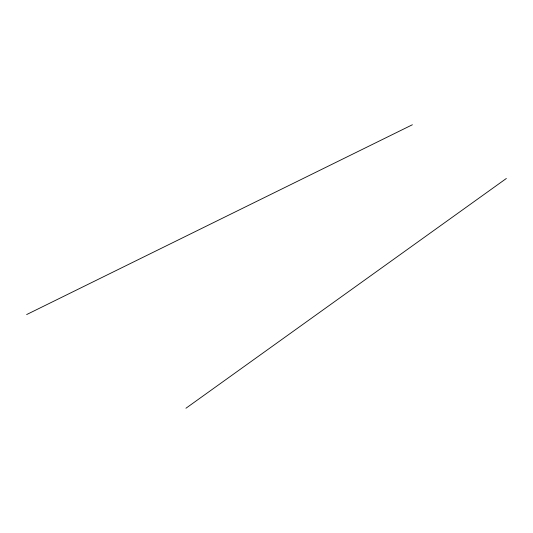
<?xml version="1.0" encoding="UTF-8"?>
<svg xmlns="http://www.w3.org/2000/svg" width="533" height="533" viewBox="0 0 533 533"><rect width="100%" height="100%" fill="white"/><g stroke="black" fill="none" stroke-linecap="round" stroke-linejoin="round"><path stroke-width="0.8" d="M185.944 408.245L506.35 178.482M26.65 314.557L412.382 124.755"/></g></svg>
